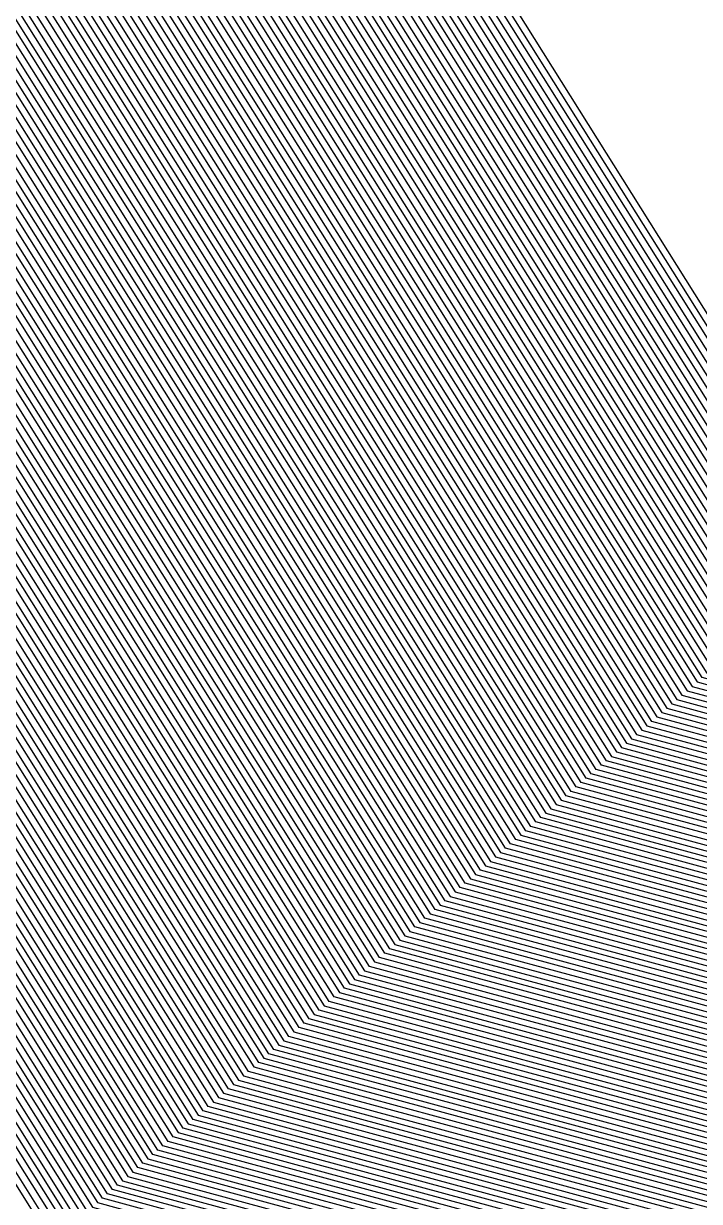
# Model space of a CAD drawing. Extents: x 7084 to 11035, y 13750 to 16729.
# Drawn here: x 7543.4 to 7580.1, y 14266.7 to 14330.6 of the extents above; entities that cross this region are included whole.
import ezdxf

# ---------------------------------------------------------------- set-up
doc = ezdxf.new("R2010")
doc.units = 0
doc.layers.add('Default', color=7, linetype='Continuous')

msp = doc.modelspace()

# ---------------------------------------------------------------- linework, layer by layer
at = {"layer": 'Default'}
for points in [[(7631.675, 14243.243), (7546.906, 14266.21), (7469.165, 14389.989), (7363.204, 14487.155), (7373.805, 14699.348), (7447.978, 14844.214), (7508.051, 14978.603), (7543.371, 15059.869), (7645.849, 15180.111), (7762.461, 15303.891), (7773.062, 15427.67), (7792.488, 15531.902), (7796.02, 15542.502), (7863.161, 15807.743), (7886.119, 15956.143), (7946.163, 15957.909), (8112.248, 16113.517), (8182.888, 16152.384), (8253.563, 16212.505), (8287.117, 16270.805), (8366.587, 16320.271), (8469.016, 16297.305)], [(8460.928, 16289.545), (8364.564, 16311.152), (8289.799, 16264.614), (8258.232, 16209.766), (8185.829, 16148.175), (8119.372, 16111.61), (7949.225, 15952.196), (7892.736, 15950.534), (7871.137, 15810.921), (7802.355, 15539.194), (7799.032, 15529.221), (7780.756, 15431.16), (7769.896, 15304.354), (7650.431, 15177.547), (7545.447, 15054.364), (7512.218, 14977.91), (7450.676, 14840.234), (7380.896, 14703.946), (7370.035, 14486.564), (7469.722, 14395.151), (7549.365, 14268.344), (7629.114, 14246.738), (8009.228, 14529.335)], [(7626.838, 14249.844), (7551.55, 14270.242), (7470.217, 14399.739), (7376.107, 14486.038), (7387.198, 14708.033), (7453.075, 14836.697), (7515.923, 14977.294), (7547.293, 15049.471), (7654.505, 15175.268), (7776.504, 15304.766), (7787.595, 15434.263), (7804.848, 15526.838), (7807.985, 15536.252), (7878.228, 15813.746), (7898.618, 15945.548), (7951.947, 15947.117), (8125.704, 16109.914), (8188.444, 16144.433), (8262.383, 16207.332), (8292.184, 16259.111), (8362.766, 16303.045), (8453.739, 16282.647)], [(8292.482, 16258.424), (8262.902, 16207.028), (8188.77, 16143.966), (8126.495, 16109.702), (7952.287, 15946.483), (7899.353, 15944.925), (7879.114, 15814.1), (7808.689, 15535.885), (7805.576, 15526.54), (7788.45, 15434.651), (7777.33, 15304.817), (7655.014, 15174.984), (7547.524, 15048.859), (7516.386, 14977.217), (7453.375, 14836.255), (7387.986, 14708.544), (7376.866, 14485.972), (7470.279, 14400.313), (7551.823, 14270.479), (7626.553, 14250.232), (8015.742, 14539.576), (8113.825, 14509.984), (8543.786, 14339.346)], [(8894.108, 16236.49), (8387.241, 16218.846), (8346.135, 16228.062), (8314.242, 16208.211), (8300.776, 16184.814), (8212.625, 16109.826), (8184.276, 16094.228), (7977.122, 15900.141), (7953.025, 15899.432), (7943.812, 15839.877), (7860.069, 15509.047), (7858.651, 15504.793), (7850.855, 15462.962), (7837.632, 15308.575), (7692.184, 15154.187), (7564.365, 15004.211), (7550.191, 14971.597), (7475.262, 14803.976), (7445.496, 14745.839), (7432.273, 14481.175), (7474.797, 14442.181), (7571.763, 14287.793), (7605.782, 14278.576), (8068.573, 14622.64)], [(8308.877, 16220.592), (8291.437, 16190.292), (8206.743, 16118.244), (8170.029, 16098.044), (7970.998, 15911.568), (7939.791, 15910.649), (7927.859, 15833.521), (7847.4, 15515.664), (7845.564, 15510.155), (7835.467, 15455.981), (7822.763, 15307.648), (7683.019, 15159.315), (7560.212, 15015.22), (7541.855, 14972.983), (7469.865, 14811.935), (7431.315, 14736.643), (7418.611, 14482.358), (7473.683, 14431.857), (7566.846, 14283.524), (7610.903, 14271.587), (8055.546, 14602.158), (8113.371, 14584.713), (8604.596, 14389.761)], [(8899.661, 16214.249), (8362.978, 16195.567), (8340.066, 16200.704), (8322.29, 16189.639), (8314.785, 16176.598), (8221.448, 16097.199), (8205.647, 16088.505), (7986.307, 15883.001), (7972.877, 15882.606), (7967.741, 15849.411), (7879.072, 15499.12), (7878.282, 15496.749), (7873.936, 15473.434), (7859.936, 15309.965), (7705.931, 15146.495), (7570.594, 14987.697), (7562.694, 14969.519), (7483.358, 14792.038), (7466.767, 14759.634), (7452.766, 14479.401), (7476.468, 14457.666), (7579.138, 14294.197), (7598.099, 14289.06), (8088.114, 14653.363)], [(8902.54, 16202.716), (8350.397, 16183.496), (8336.92, 16186.518), (8326.463, 16180.009), (8322.048, 16172.338), (8226.023, 16090.652), (8216.729, 16085.538), (7991.07, 15874.114), (7983.17, 15873.881), (7980.149, 15854.355), (7888.925, 15493.973), (7888.461, 15492.578), (7885.905, 15478.863), (7871.501, 15310.685), (7713.06, 15142.507), (7573.824, 14979.134), (7569.177, 14968.441), (7487.556, 14785.848), (7477.796, 14766.786), (7463.392, 14478.481), (7477.334, 14465.696), (7582.962, 14297.518), (7594.116, 14294.496), (8098.246, 14669.293)], [(7593.262, 14295.661), (7583.781, 14298.229), (7477.52, 14467.416), (7465.669, 14478.284), (7480.159, 14768.319), (7488.455, 14784.521), (7570.566, 14968.21), (7574.516, 14977.299), (7714.587, 15141.652), (7873.979, 15310.84), (7888.469, 15480.027), (7890.642, 15491.685), (7891.037, 15492.87), (7982.808, 15855.414), (7985.375, 15872.011), (7992.091, 15872.209), (8219.103, 16084.902), (8227.004, 16089.249), (8323.605, 16171.425), (8327.357, 16177.946), (8336.246, 16183.478), (8347.701, 16180.909), (8903.157, 16200.245)], [(8536.046, 14332.929), (8113.883, 14500.473), (8010.676, 14531.61), (7628.545, 14247.514), (7549.911, 14268.819), (7469.846, 14396.298), (7371.553, 14486.432), (7382.471, 14704.968), (7451.276, 14839.35), (7513.145, 14977.756), (7545.909, 15053.141), (7651.45, 15176.978), (7771.548, 15304.457), (7782.466, 15431.936), (7800.486, 15528.625), (7803.762, 15538.458), (7872.91, 15811.628), (7894.207, 15949.288), (7949.906, 15950.926), (8120.955, 16111.186)], [(8541.574, 14337.512), (8113.841, 14507.267), (8014.294, 14537.3), (7627.122, 14249.456), (7551.277, 14270.005), (7470.155, 14399.166), (7375.348, 14486.104), (7386.41, 14707.522), (7452.775, 14837.139), (7515.46, 14977.371), (7547.062, 15050.083), (7653.995, 15175.553), (7775.678, 15304.714), (7786.74, 15433.875), (7804.121, 15527.136), (7807.282, 15536.62), (7877.341, 15813.393), (7897.883, 15946.172), (7951.607, 15947.752), (8124.912, 16110.126)], [(8622.286, 14404.427), (8113.24, 14606.452), (8067.126, 14620.364), (7606.351, 14277.8), (7571.216, 14287.319), (7474.673, 14441.034), (7430.755, 14481.306), (7443.92, 14744.818), (7474.663, 14804.861), (7549.264, 14971.751), (7563.904, 15005.434), (7691.165, 15154.757), (7835.98, 15308.472), (7849.145, 15462.187), (7857.197, 15505.388), (7858.661, 15509.782), (7942.039, 15839.171), (7951.555, 15900.678), (7976.442, 15901.411), (8182.693, 16094.652)], [(8632.237, 14412.676), (8113.165, 14618.68), (8073.639, 14630.605), (7603.79, 14281.294), (7573.675, 14289.453), (7475.23, 14446.196), (7437.586, 14480.715), (7451.011, 14749.416), (7477.361, 14800.881), (7553.432, 14971.058), (7565.98, 14999.929), (7695.748, 15152.193), (7843.415, 15308.935), (7856.839, 15465.677), (7863.741, 15502.707), (7864.995, 15506.473), (7950.016, 15842.349), (7958.172, 15895.07), (7979.503, 15895.697), (8189.817, 16092.744)], [(8647.716, 14425.509), (8113.05, 14637.702), (8083.771, 14646.535), (7599.806, 14286.73), (7577.499, 14292.774), (7476.097, 14454.225), (7448.212, 14479.795), (7462.04, 14756.568), (7481.559, 14794.691), (7559.915, 14969.981), (7569.21, 14991.367), (7702.876, 15148.205), (7854.98, 15309.656), (7868.807, 15471.107), (7873.919, 15498.537), (7874.849, 15501.326), (7962.423, 15847.293), (7968.465, 15886.345), (7984.266, 15886.81), (8200.898, 16089.777)], [(8572.532, 14363.178), (8113.611, 14545.31), (8034.558, 14569.16), (7619.155, 14260.327), (7558.925, 14276.646), (7471.888, 14415.225), (7396.6, 14484.264), (7408.469, 14721.827), (7461.17, 14824.758), (7528.426, 14975.215), (7553.522, 15032.957), (7668.252, 15167.577), (7798.808, 15306.155), (7810.676, 15444.734), (7824.479, 15518.794), (7826.989, 15526.326), (7902.157, 15823.281), (7918.469, 15928.722), (7961.132, 15929.977)], [(8634.448, 14414.51), (8113.149, 14621.398), (8075.087, 14632.881), (7603.221, 14282.071), (7574.221, 14289.928), (7475.354, 14447.343), (7439.104, 14480.584), (7452.586, 14750.438), (7477.961, 14799.997), (7554.358, 14970.904), (7566.441, 14998.706), (7696.766, 15151.623), (7845.067, 15309.038), (7858.549, 15466.453), (7865.195, 15502.111), (7866.403, 15505.738), (7951.788, 15843.055), (7959.642, 15893.823), (7980.184, 15894.428)], [(7966.995, 15887.591), (7960.651, 15846.586), (7873.441, 15502.061), (7872.465, 15499.132), (7867.098, 15470.331), (7853.328, 15309.553), (7701.858, 15148.774), (7568.748, 14992.59), (7558.989, 14970.135), (7480.959, 14795.575), (7460.464, 14755.547), (7446.694, 14479.926), (7475.973, 14453.078), (7576.953, 14292.3), (7600.375, 14285.954), (8082.324, 14644.26), (8113.066, 14634.985), (8645.505, 14423.676)], [(7970.671, 15884.475), (7965.082, 15848.352), (7876.96, 15500.223), (7876.101, 15497.643), (7871.372, 15472.27), (7857.458, 15309.81), (7704.404, 15147.35), (7569.902, 14989.532), (7561.304, 14969.75), (7482.458, 14793.364), (7464.403, 14758.101), (7450.489, 14479.598), (7476.282, 14455.946), (7578.318, 14293.486), (7598.953, 14287.895), (8085.942, 14649.949), (8113.025, 14641.778), (8651.033, 14428.259)], [(7996.102, 15860.711), (7901.594, 15487.355), (7901.548, 15487.216), (7901.292, 15485.844), (7886.37, 15311.612), (7722.225, 15137.379), (7577.977, 14968.125), (7577.512, 14967.055), (7492.953, 14777.889), (7491.977, 14775.982), (7477.054, 14477.298), (7478.449, 14476.019), (7587.878, 14301.787), (7588.994, 14301.485), (8111.273, 14689.774), (8112.737, 14689.333), (8689.73, 14460.341)], [(7994.329, 15860.005), (7900.187, 15488.091), (7900.094, 15487.812), (7899.582, 15485.069), (7884.718, 15311.509), (7721.207, 15137.949), (7577.515, 14969.348), (7576.586, 14967.209), (7492.353, 14778.773), (7490.401, 14774.961), (7475.536, 14477.429), (7478.325, 14474.872), (7587.332, 14301.312), (7589.563, 14300.708), (8109.825, 14687.499), (8112.753, 14686.615), (8687.519, 14458.508)], [(7992.557, 15859.298), (7898.779, 15488.826), (7898.64, 15488.408), (7897.873, 15484.293), (7883.066, 15311.406), (7720.188, 15138.519), (7577.054, 14970.571), (7575.66, 14967.363), (7491.753, 14779.657), (7488.825, 14773.939), (7474.018, 14477.561), (7478.201, 14473.725), (7586.786, 14300.838), (7590.132, 14299.932), (8108.378, 14685.223), (8112.77, 14683.898), (8685.308, 14456.675)], [(8686.413, 14457.591), (8112.761, 14685.257), (8109.102, 14686.361), (7589.847, 14300.32), (7587.059, 14301.075), (7478.263, 14474.299), (7474.777, 14477.495), (7489.613, 14774.45), (7492.053, 14779.215), (7576.123, 14967.286), (7577.285, 14969.96), (7720.698, 15138.234), (7883.892, 15311.457), (7898.728, 15484.681), (7899.367, 15488.11), (7899.483, 15488.458), (7993.443, 15859.652)], [(8684.202, 14455.758), (8112.778, 14682.539), (8107.654, 14684.085), (7590.416, 14299.543), (7586.513, 14300.601), (7478.139, 14473.152), (7473.259, 14477.626), (7488.038, 14773.428), (7491.453, 14780.099), (7575.197, 14967.44), (7576.823, 14971.183), (7719.679, 15138.804), (7882.24, 15311.354), (7897.018, 15483.905), (7897.912, 15488.705), (7898.075, 15489.194), (7991.67, 15858.945)], [(7989.012, 15857.886), (7895.964, 15490.297), (7895.731, 15489.599), (7894.453, 15482.742), (7879.761, 15311.2), (7718.152, 15139.658), (7576.131, 14973.018), (7573.807, 14967.671), (7490.554, 14781.426), (7485.674, 14771.895), (7470.982, 14477.824), (7477.953, 14471.431), (7585.693, 14299.889), (7591.27, 14298.378), (8105.483, 14680.671), (8112.803, 14678.463), (8680.885, 14453.008)], [(7988.125, 15857.533), (7895.26, 15490.664), (7895.004, 15489.897), (7893.598, 15482.354), (7878.935, 15311.149), (7717.643, 15139.943), (7575.9, 14973.629), (7573.344, 14967.748), (7490.254, 14781.868), (7484.886, 14771.384), (7470.223, 14477.889), (7477.891, 14470.858), (7585.42, 14299.652), (7591.555, 14297.99), (8104.759, 14679.534), (8112.811, 14677.104), (8679.78, 14452.092)], [(7987.239, 15857.18), (7894.556, 15491.032), (7894.277, 15490.195), (7892.744, 15481.966), (7878.109, 15311.097), (7717.133, 15140.228), (7575.67, 14974.241), (7572.881, 14967.825), (7489.954, 14782.31), (7484.098, 14770.873), (7469.464, 14477.955), (7477.83, 14470.284), (7585.147, 14299.415), (7591.839, 14297.602), (8104.035, 14678.396), (8112.819, 14675.746), (8678.674, 14451.175)], [(8675.357, 14448.425), (8112.844, 14671.67), (8101.864, 14674.982), (7592.693, 14296.437), (7584.327, 14298.703), (7477.644, 14468.563), (7467.187, 14478.152), (7481.735, 14769.341), (7489.055, 14783.637), (7571.492, 14968.056), (7574.978, 14976.076), (7715.606, 15141.083), (7875.631, 15310.943), (7890.179, 15480.803), (7892.096, 15491.089), (7892.445, 15492.135), (7984.58, 15856.12)], [(7985.467, 15856.474), (7893.148, 15491.767), (7892.823, 15490.791), (7891.034, 15481.19), (7876.457, 15310.994), (7716.115, 15140.798), (7575.208, 14975.464), (7571.955, 14967.979), (7489.355, 14783.195), (7482.523, 14769.852), (7467.946, 14478.086), (7477.706, 14469.137), (7584.601, 14298.941), (7592.408, 14296.825), (8102.588, 14676.12), (8112.836, 14673.028), (8676.463, 14449.342)], [(7981.035, 15854.708), (7889.629, 15493.605), (7889.188, 15492.28), (7886.759, 15479.251), (7872.327, 15310.737), (7713.569, 15142.222), (7574.055, 14978.522), (7569.64, 14968.364), (7487.855, 14785.405), (7478.584, 14767.297), (7464.151, 14478.415), (7477.396, 14466.269), (7583.235, 14297.755), (7593.831, 14294.884), (8098.969, 14670.431), (8112.877, 14666.235), (8670.934, 14444.759)], [(8672.04, 14445.675), (8112.869, 14667.594), (8099.693, 14671.569), (7593.546, 14295.272), (7583.508, 14297.992), (7477.458, 14466.843), (7464.91, 14478.349), (7479.372, 14767.808), (7488.155, 14784.963), (7570.103, 14968.287), (7574.285, 14977.911), (7714.078, 15141.937), (7873.153, 15310.788), (7887.614, 15479.639), (7889.915, 15491.982), (7890.333, 15493.238), (7981.921, 15855.061)], [(7978.376, 15853.649), (7887.518, 15494.708), (7887.007, 15493.174), (7884.195, 15478.088), (7869.849, 15310.582), (7712.042, 15143.077), (7573.363, 14980.357), (7568.25, 14968.595), (7486.956, 14786.732), (7476.22, 14765.764), (7461.874, 14478.612), (7477.211, 14464.549), (7582.415, 14297.043), (7594.685, 14293.719), (8096.798, 14667.017), (8112.901, 14662.159), (8667.617, 14442.009)], [(7979.263, 15854.002), (7888.222, 15494.341), (7887.734, 15492.876), (7885.05, 15478.476), (7870.675, 15310.634), (7712.551, 15142.792), (7573.593, 14979.746), (7568.714, 14968.518), (7487.256, 14786.29), (7477.008, 14766.275), (7462.633, 14478.546), (7477.273, 14465.122), (7582.689, 14297.28), (7594.4, 14294.107), (8097.522, 14668.155), (8112.893, 14663.517), (8668.723, 14442.925)], [(8665.406, 14440.175), (8112.918, 14659.441), (8095.351, 14664.741), (7595.254, 14292.943), (7581.869, 14296.569), (7477.087, 14463.402), (7460.356, 14478.744), (7474.645, 14764.743), (7486.356, 14787.616), (7567.324, 14968.749), (7572.901, 14981.58), (7711.023, 15143.647), (7868.197, 15310.479), (7882.485, 15477.312), (7885.552, 15493.77), (7886.11, 15495.444), (7976.604, 15852.942)], [(7977.49, 15853.296), (7886.814, 15495.076), (7886.279, 15493.472), (7883.34, 15477.7), (7869.023, 15310.531), (7711.532, 15143.362), (7573.132, 14980.969), (7567.787, 14968.672), (7486.656, 14787.174), (7475.433, 14765.254), (7461.115, 14478.678), (7477.149, 14463.975), (7582.142, 14296.806), (7594.969, 14293.331), (8096.075, 14665.879), (8112.91, 14660.8), (8666.512, 14441.092)], [(7974.831, 15852.236), (7884.702, 15496.179), (7884.098, 15494.366), (7880.775, 15476.536), (7866.544, 15310.376), (7710.005, 15144.216), (7572.44, 14982.804), (7566.398, 14968.903), (7485.757, 14788.501), (7473.069, 14763.721), (7458.838, 14478.875), (7476.963, 14462.255), (7581.323, 14296.095), (7595.823, 14292.166), (8093.903, 14662.466), (8112.934, 14656.724), (8663.195, 14438.342)], [(8664.301, 14439.259), (8112.926, 14658.083), (8094.627, 14663.603), (7595.538, 14292.554), (7581.596, 14296.332), (7477.025, 14462.828), (7459.597, 14478.809), (7473.857, 14764.232), (7486.056, 14788.058), (7566.861, 14968.826), (7572.67, 14982.192), (7710.514, 15143.931), (7867.371, 15310.428), (7881.63, 15476.924), (7884.825, 15494.068), (7885.406, 15495.811), (7975.718, 15852.589)], [(7973.945, 15851.883), (7883.999, 15496.547), (7883.371, 15494.664), (7879.921, 15476.149), (7865.718, 15310.325), (7709.496, 15144.501), (7572.209, 14983.415), (7565.935, 14968.98), (7485.457, 14788.943), (7472.281, 14763.21), (7458.079, 14478.941), (7476.901, 14461.681), (7581.05, 14295.857), (7596.107, 14291.778), (8093.18, 14661.328), (8112.943, 14655.365), (8662.089, 14437.425)], [(8659.878, 14435.592), (8112.959, 14652.648), (8091.732, 14659.052), (7596.676, 14291.001), (7580.503, 14295.383), (7476.777, 14460.534), (7456.561, 14479.072), (7470.706, 14762.188), (7484.857, 14789.827), (7565.009, 14969.134), (7571.748, 14984.639), (7708.477, 15145.071), (7864.066, 15310.222), (7878.211, 15475.373), (7881.917, 15495.26), (7882.591, 15497.282), (7972.172, 15851.177)], [(7968.627, 15849.764), (7879.776, 15498.752), (7879.009, 15496.451), (7874.791, 15473.822), (7860.762, 15310.016), (7706.441, 15146.21), (7570.825, 14987.085), (7563.157, 14969.442), (7483.658, 14791.596), (7467.555, 14760.145), (7453.525, 14479.335), (7476.53, 14458.24), (7579.411, 14294.434), (7597.815, 14289.448), (8088.837, 14654.5), (8112.992, 14647.213), (8655.455, 14431.926)], [(7969.514, 15850.117), (7880.479, 15498.385), (7879.736, 15496.153), (7875.646, 15474.209), (7861.588, 15310.068), (7706.95, 15145.926), (7571.056, 14986.473), (7563.62, 14969.365), (7483.958, 14791.154), (7468.342, 14760.655), (7454.284, 14479.269), (7476.592, 14458.813), (7579.684, 14294.671), (7597.53, 14289.836), (8089.561, 14655.638), (8112.984, 14648.572), (8656.561, 14432.842)], [(7966.855, 15849.058), (7878.368, 15499.488), (7877.555, 15497.047), (7873.082, 15473.046), (7859.11, 15309.913), (7705.422, 15146.78), (7570.363, 14988.308), (7562.23, 14969.596), (7483.058, 14792.48), (7465.979, 14759.123), (7452.007, 14479.466), (7476.406, 14457.093), (7578.865, 14293.96), (7598.384, 14288.672), (8087.39, 14652.225), (8113.009, 14644.496), (8653.244, 14430.092)], [(7965.969, 15848.705), (7877.664, 15499.855), (7876.828, 15497.345), (7872.227, 15472.658), (7858.284, 15309.862), (7704.913, 15147.065), (7570.133, 14988.92), (7561.767, 14969.673), (7482.758, 14792.922), (7465.191, 14758.612), (7451.248, 14479.532), (7476.344, 14456.519), (7578.591, 14293.723), (7598.668, 14288.283), (8086.666, 14651.087), (8113.017, 14643.137), (8652.138, 14429.176)], [(7963.31, 15847.646), (7875.553, 15500.958), (7874.646, 15498.239), (7869.662, 15471.495), (7855.806, 15309.707), (7703.386, 15147.92), (7569.441, 14990.755), (7560.378, 14969.904), (7481.859, 14794.249), (7462.828, 14757.079), (7448.971, 14479.729), (7476.159, 14454.799), (7577.772, 14293.011), (7599.522, 14287.118), (8084.495, 14647.673), (8113.042, 14639.061), (8648.822, 14426.426)], [(7964.196, 15847.999), (7876.257, 15500.591), (7875.374, 15497.941), (7870.517, 15471.883), (7856.632, 15309.759), (7703.895, 15147.635), (7569.671, 14990.143), (7560.841, 14969.827), (7482.159, 14793.807), (7463.615, 14757.59), (7449.73, 14479.664), (7476.22, 14455.372), (7578.045, 14293.248), (7599.237, 14287.507), (8085.219, 14648.811), (8113.033, 14640.42), (8649.927, 14427.343)], [(7961.537, 15846.939), (7874.145, 15501.694), (7873.192, 15498.834), (7867.952, 15470.719), (7854.154, 15309.604), (7702.367, 15148.49), (7568.979, 14991.978), (7559.452, 14970.058), (7481.259, 14795.133), (7461.252, 14756.057), (7447.453, 14479.861), (7476.035, 14453.651), (7577.226, 14292.537), (7600.091, 14286.342), (8083.048, 14645.398), (8113.058, 14636.343), (8646.61, 14424.593)], [(7959.765, 15846.233), (7872.737, 15502.429), (7871.738, 15499.43), (7866.243, 15469.943), (7852.501, 15309.501), (7701.349, 15149.059), (7568.518, 14993.201), (7558.526, 14970.212), (7480.659, 14796.017), (7459.676, 14755.036), (7445.935, 14479.992), (7475.911, 14452.504), (7576.679, 14292.062), (7600.66, 14285.565), (8081.6, 14643.122), (8113.075, 14633.626), (8644.399, 14422.759)], [(7957.106, 15845.174), (7870.626, 15503.532), (7869.557, 15500.324), (7863.678, 15468.78), (7850.023, 15309.347), (7699.821, 15149.914), (7567.826, 14995.036), (7557.137, 14970.443), (7479.76, 14797.344), (7457.313, 14753.503), (7443.658, 14480.189), (7475.725, 14450.784), (7575.86, 14291.351), (7601.514, 14284.4), (8079.429, 14639.708), (8113.099, 14629.55), (8641.082, 14420.009)], [(7957.992, 15845.527), (7871.33, 15503.164), (7870.284, 15500.026), (7864.533, 15469.168), (7850.849, 15309.398), (7700.331, 15149.629), (7568.056, 14994.425), (7557.6, 14970.366), (7480.06, 14796.902), (7458.101, 14754.014), (7444.417, 14480.124), (7475.787, 14451.357), (7576.133, 14291.588), (7601.229, 14284.789), (8080.153, 14640.846), (8113.091, 14630.909), (8642.188, 14420.926)], [(7956.22, 15844.821), (7869.922, 15503.899), (7868.83, 15500.622), (7862.823, 15468.392), (7849.197, 15309.295), (7699.312, 15150.199), (7567.595, 14995.648), (7556.674, 14970.52), (7479.46, 14797.786), (7456.525, 14752.992), (7442.899, 14480.255), (7475.663, 14450.21), (7575.587, 14291.114), (7601.798, 14284.012), (8078.705, 14638.57), (8113.108, 14628.191), (8639.976, 14419.093)], [(8637.765, 14417.26), (8113.124, 14625.474), (8077.258, 14636.295), (7602.367, 14283.236), (7575.041, 14290.639), (7475.54, 14449.063), (7441.381, 14480.386), (7454.95, 14751.97), (7478.86, 14798.67), (7555.747, 14970.673), (7567.134, 14996.871), (7698.294, 15150.769), (7847.545, 15309.193), (7861.113, 15467.616), (7867.376, 15501.218), (7868.514, 15504.635), (7954.447, 15844.114)], [(8635.554, 14415.426), (8113.141, 14622.756), (8075.81, 14634.019), (7602.936, 14282.459), (7574.494, 14290.165), (7475.416, 14447.916), (7439.863, 14480.518), (7453.374, 14750.948), (7478.261, 14799.555), (7554.821, 14970.827), (7566.672, 14998.094), (7697.275, 15151.338), (7845.893, 15309.09), (7859.404, 15466.841), (7865.922, 15501.814), (7867.107, 15505.37), (7952.674, 15843.408)], [(8636.659, 14416.343), (8113.132, 14624.115), (8076.534, 14635.157), (7602.652, 14282.847), (7574.767, 14290.402), (7475.478, 14448.49), (7440.622, 14480.452), (7454.162, 14751.459), (7478.561, 14799.113), (7555.284, 14970.75), (7566.903, 14997.483), (7697.785, 15151.053), (7846.719, 15309.141), (7860.259, 15467.229), (7866.649, 15501.516), (7867.811, 15505.002), (7953.561, 15843.761)], [(8633.343, 14413.593), (8113.157, 14620.039), (8074.363, 14631.743), (7603.505, 14281.683), (7573.948, 14289.691), (7475.292, 14446.769), (7438.345, 14480.649), (7451.798, 14749.927), (7477.661, 14800.439), (7553.895, 14970.981), (7566.211, 14999.318), (7696.257, 15151.908), (7844.241, 15308.987), (7857.694, 15466.065), (7864.468, 15502.409), (7865.699, 15506.105), (7950.902, 15842.702)], [(8631.131, 14411.76), (8113.174, 14617.322), (8072.916, 14629.467), (7604.074, 14280.906), (7573.402, 14289.216), (7475.168, 14445.622), (7436.827, 14480.781), (7450.223, 14748.905), (7477.061, 14801.323), (7552.969, 14971.135), (7565.749, 15000.541), (7695.239, 15152.478), (7842.589, 15308.884), (7855.984, 15465.289), (7863.013, 15503.005), (7864.291, 15506.841), (7949.129, 15841.996)], [(7946.471, 15840.936), (7862.18, 15507.944), (7860.832, 15503.899), (7853.42, 15464.126), (7840.111, 15308.729), (7693.711, 15153.333), (7565.057, 15002.376), (7551.58, 14971.366), (7476.162, 14802.65), (7447.859, 14747.372), (7434.55, 14480.978), (7474.983, 14443.901), (7572.582, 14288.505), (7604.928, 14279.741), (8070.744, 14626.054), (8113.198, 14613.245), (8627.814, 14409.01)], [(7944.698, 15840.23), (7860.772, 15508.679), (7859.378, 15504.495), (7851.71, 15463.35), (7838.458, 15308.626), (7692.693, 15153.902), (7564.596, 15003.599), (7550.654, 14971.52), (7475.562, 14803.534), (7446.284, 14746.35), (7433.032, 14481.109), (7474.859, 14442.754), (7572.036, 14288.03), (7605.497, 14278.965), (8069.297, 14623.778), (8113.215, 14610.528), (8625.603, 14407.177)], [(8623.392, 14405.343), (8113.231, 14607.811), (8067.849, 14621.502), (7606.066, 14278.188), (7571.49, 14287.556), (7474.735, 14441.607), (7431.514, 14481.241), (7444.708, 14745.329), (7474.963, 14804.419), (7549.727, 14971.674), (7564.134, 15004.822), (7691.675, 15154.472), (7836.806, 15308.523), (7850, 15462.575), (7857.924, 15505.091), (7859.365, 15509.414), (7942.925, 15839.524)], [(8621.18, 14403.51), (8113.248, 14605.093), (8066.402, 14619.226), (7606.635, 14277.412), (7570.943, 14287.082), (7474.611, 14440.46), (7429.996, 14481.372), (7443.132, 14744.307), (7474.363, 14805.303), (7548.801, 14971.828), (7563.673, 15006.046), (7690.656, 15155.042), (7835.154, 15308.42), (7848.29, 15461.799), (7856.47, 15505.686), (7857.957, 15510.149), (7941.153, 15838.818)], [(8615.652, 14398.927), (8113.289, 14598.3), (8062.783, 14613.537), (7608.058, 14275.47), (7569.578, 14285.896), (7474.302, 14437.592), (7426.201, 14481.701), (7439.193, 14741.752), (7472.864, 14807.514), (7546.486, 14972.213), (7562.519, 15009.104), (7688.11, 15156.466), (7831.024, 15308.163), (7844.016, 15459.86), (7852.835, 15507.176), (7854.438, 15511.988), (7936.722, 15837.052)], [(8616.758, 14399.843), (8113.281, 14599.658), (8063.507, 14614.675), (7607.773, 14275.858), (7569.851, 14286.133), (7474.364, 14438.166), (7426.96, 14481.635), (7439.981, 14742.263), (7473.164, 14807.072), (7546.949, 14972.136), (7562.75, 15008.492), (7688.619, 15156.181), (7831.85, 15308.214), (7844.871, 15460.248), (7853.562, 15506.878), (7855.142, 15511.62), (7937.608, 15837.405)], [(7934.949, 15836.346), (7853.03, 15512.723), (7851.38, 15507.772), (7842.306, 15459.084), (7829.372, 15308.06), (7687.092, 15157.036), (7562.058, 15010.327), (7545.56, 14972.367), (7472.264, 14808.398), (7437.618, 14740.731), (7424.683, 14481.832), (7474.178, 14436.445), (7569.031, 14285.421), (7608.627, 14274.694), (8061.336, 14611.261), (8113.306, 14595.582), (8613.441, 14397.094)], [(7935.835, 15836.699), (7853.734, 15512.355), (7852.108, 15507.474), (7843.161, 15459.472), (7830.198, 15308.112), (7687.601, 15156.751), (7562.289, 15009.715), (7546.023, 14972.29), (7472.564, 14807.956), (7438.406, 14741.241), (7425.442, 14481.766), (7474.24, 14437.019), (7569.304, 14285.659), (7608.343, 14275.082), (8062.06, 14612.399), (8113.297, 14596.941), (8614.547, 14398.01)], [(7933.176, 15835.64), (7851.623, 15513.458), (7849.926, 15508.368), (7840.597, 15458.308), (7827.72, 15307.957), (7686.074, 15157.606), (7561.597, 15011.55), (7544.634, 14972.521), (7471.664, 14809.282), (7436.042, 14739.709), (7423.165, 14481.964), (7474.054, 14435.298), (7568.485, 14284.947), (7609.196, 14273.917), (8059.889, 14608.986), (8113.322, 14592.865), (8611.23, 14395.26)], [(7934.063, 15835.993), (7852.326, 15513.091), (7850.653, 15508.07), (7841.452, 15458.696), (7828.546, 15308.009), (7686.583, 15157.321), (7561.827, 15010.939), (7545.097, 14972.444), (7471.964, 14808.84), (7436.83, 14740.22), (7423.924, 14481.898), (7474.116, 14435.872), (7568.758, 14285.184), (7608.912, 14274.305), (8060.612, 14610.124), (8113.314, 14594.224), (8612.335, 14396.177)], [(7931.404, 15834.933), (7850.215, 15514.194), (7848.472, 15508.963), (7838.887, 15457.533), (7826.068, 15307.854), (7685.055, 15158.176), (7561.135, 15012.773), (7543.708, 14972.675), (7471.065, 14810.167), (7434.467, 14738.687), (7421.647, 14482.095), (7473.93, 14434.151), (7567.939, 14284.473), (7609.765, 14273.14), (8058.441, 14606.71), (8113.338, 14590.148), (8609.018, 14393.427)], [(8610.124, 14394.344), (8113.33, 14591.506), (8059.165, 14607.848), (7609.481, 14273.529), (7568.212, 14284.71), (7473.992, 14434.725), (7422.406, 14482.029), (7435.254, 14739.198), (7471.365, 14809.725), (7544.171, 14972.598), (7561.366, 15012.162), (7685.564, 15157.891), (7826.894, 15307.906), (7839.742, 15457.921), (7849.199, 15508.665), (7850.919, 15513.826), (7932.29, 15835.287)], [(7930.518, 15834.58), (7849.511, 15514.561), (7847.745, 15509.261), (7838.032, 15457.145), (7825.242, 15307.803), (7684.546, 15158.46), (7560.905, 15013.385), (7543.244, 14972.752), (7470.765, 14810.609), (7433.679, 14738.176), (7420.888, 14482.161), (7473.868, 14433.578), (7567.666, 14284.235), (7610.05, 14272.752), (8057.717, 14605.572), (8113.347, 14588.789), (8607.913, 14392.51)], [(8605.701, 14390.677), (8113.363, 14586.071), (8056.27, 14603.296), (7610.619, 14271.976), (7567.119, 14283.761), (7473.745, 14432.431), (7419.37, 14482.292), (7432.103, 14737.154), (7470.165, 14811.493), (7542.318, 14972.906), (7560.443, 15014.608), (7683.528, 15159.03), (7823.589, 15307.7), (7836.322, 15456.369), (7846.291, 15509.857), (7848.104, 15515.297), (7928.745, 15833.874)], [(7926.973, 15833.168), (7846.696, 15516.032), (7844.837, 15510.453), (7834.613, 15455.594), (7821.937, 15307.597), (7682.509, 15159.6), (7559.982, 15015.832), (7541.392, 14973.06), (7469.566, 14812.378), (7430.527, 14736.132), (7417.852, 14482.424), (7473.621, 14431.284), (7566.573, 14283.287), (7611.188, 14271.199), (8054.823, 14601.021), (8113.38, 14583.354), (8603.49, 14388.844)], [(7925.2, 15832.462), (7845.288, 15516.767), (7843.383, 15511.049), (7832.903, 15454.818), (7820.285, 15307.494), (7681.491, 15160.17), (7559.52, 15017.055), (7540.466, 14973.214), (7468.966, 14813.262), (7428.952, 14735.111), (7416.334, 14482.555), (7473.497, 14430.136), (7566.027, 14282.812), (7611.757, 14270.423), (8053.375, 14598.745), (8113.396, 14580.637), (8601.279, 14387.011)], [(7923.427, 15831.755), (7843.881, 15517.502), (7841.929, 15511.645), (7831.193, 15454.042), (7818.633, 15307.391), (7680.473, 15160.739), (7559.059, 15018.278), (7539.54, 14973.368), (7468.366, 14814.146), (7427.376, 14734.089), (7414.816, 14482.686), (7473.373, 14428.989), (7565.48, 14282.338), (7612.326, 14269.646), (8051.928, 14596.469), (8113.413, 14577.919), (8599.068, 14385.177)], [(8600.173, 14386.094), (8113.404, 14579.278), (8052.651, 14597.607), (7612.042, 14270.034), (7565.754, 14282.575), (7473.435, 14429.563), (7415.575, 14482.621), (7428.164, 14734.6), (7468.666, 14813.704), (7540.003, 14973.291), (7559.29, 15017.666), (7680.982, 15160.455), (7819.459, 15307.442), (7832.048, 15454.43), (7842.656, 15511.347), (7844.584, 15517.135), (7924.314, 15832.108)], [(7921.655, 15831.049), (7842.473, 15518.238), (7840.475, 15512.24), (7829.483, 15453.267), (7816.981, 15307.288), (7679.454, 15161.309), (7558.597, 15019.501), (7538.614, 14973.522), (7467.767, 14815.031), (7425.801, 14733.067), (7413.298, 14482.818), (7473.25, 14427.842), (7564.934, 14281.864), (7612.895, 14268.869), (8050.48, 14594.193), (8113.429, 14575.202), (8596.856, 14383.344)], [(8597.962, 14384.261), (8113.421, 14576.56), (8051.204, 14595.331), (7612.611, 14269.258), (7565.207, 14282.101), (7473.311, 14428.416), (7414.057, 14482.752), (7426.588, 14733.578), (7468.066, 14814.588), (7539.077, 14973.445), (7558.828, 15018.89), (7679.963, 15161.024), (7817.807, 15307.339), (7830.338, 15453.654), (7841.202, 15511.942), (7843.177, 15517.87), (7922.541, 15831.402)], [(8595.751, 14382.427), (8113.437, 14573.843), (8049.756, 14593.055), (7613.18, 14268.481), (7564.661, 14281.627), (7473.188, 14427.269), (7412.539, 14482.884), (7425.013, 14732.556), (7467.467, 14815.473), (7538.151, 14973.599), (7558.367, 15020.113), (7678.945, 15161.594), (7816.155, 15307.236), (7828.629, 15452.879), (7839.747, 15512.538), (7841.769, 15518.605), (7920.769, 15830.696)], [(7918.996, 15829.99), (7840.361, 15519.341), (7838.293, 15513.134), (7826.919, 15452.103), (7814.503, 15307.134), (7677.927, 15162.164), (7557.905, 15021.336), (7537.224, 14973.753), (7466.867, 14816.357), (7423.437, 14731.534), (7411.021, 14483.015), (7473.064, 14426.122), (7564.115, 14281.152), (7613.749, 14267.705), (8048.309, 14590.78), (8113.454, 14571.126), (8593.539, 14380.594)], [(7919.882, 15830.343), (7841.065, 15518.973), (7839.02, 15512.836), (7827.774, 15452.491), (7815.329, 15307.185), (7678.436, 15161.879), (7558.136, 15020.725), (7537.688, 14973.676), (7467.167, 14815.915), (7424.225, 14732.045), (7411.78, 14482.949), (7473.126, 14426.695), (7564.388, 14281.389), (7613.464, 14268.093), (8049.033, 14591.918), (8113.446, 14572.484), (8594.645, 14381.511)], [(7918.11, 15829.637), (7839.658, 15519.708), (7837.566, 15513.432), (7826.064, 15451.715), (7813.677, 15307.082), (7677.418, 15162.449), (7557.675, 15021.948), (7536.761, 14973.83), (7466.567, 14816.799), (7422.649, 14731.023), (7410.262, 14483.081), (7473.002, 14425.548), (7563.841, 14280.915), (7614.033, 14267.316), (8047.585, 14589.642), (8113.462, 14569.767), (8592.434, 14379.678)], [(8589.117, 14376.928), (8113.487, 14565.691), (8045.414, 14586.228), (7614.887, 14266.152), (7563.022, 14280.203), (7472.816, 14423.828), (7407.985, 14483.278), (7420.286, 14729.491), (7465.668, 14818.126), (7535.372, 14974.061), (7556.983, 15023.783), (7675.89, 15163.303), (7811.199, 15306.928), (7823.499, 15450.552), (7835.385, 15514.326), (7837.546, 15520.811), (7915.451, 15828.577)], [(8590.223, 14377.844), (8113.479, 14567.05), (8046.138, 14587.366), (7614.602, 14266.54), (7563.295, 14280.441), (7472.878, 14424.401), (7408.744, 14483.212), (7421.074, 14730.002), (7465.968, 14817.684), (7535.835, 14973.984), (7557.213, 15023.171), (7676.399, 15163.018), (7812.025, 15306.979), (7824.354, 15450.94), (7836.112, 15514.028), (7838.25, 15520.444), (7916.337, 15828.93)], [(7913.678, 15827.871), (7836.138, 15521.547), (7833.931, 15514.922), (7821.79, 15449.776), (7809.546, 15306.825), (7674.872, 15163.873), (7556.521, 15025.006), (7534.446, 14974.215), (7465.068, 14819.01), (7418.71, 14728.469), (7406.467, 14483.409), (7472.693, 14422.681), (7562.476, 14279.729), (7615.456, 14265.375), (8043.967, 14583.953), (8113.503, 14562.973), (8586.906, 14375.094)], [(8585.8, 14374.178), (8113.512, 14561.615), (8043.243, 14582.815), (7615.741, 14264.987), (7562.203, 14279.492), (7472.631, 14422.107), (7405.708, 14483.475), (7417.923, 14727.958), (7464.768, 14819.452), (7533.983, 14974.292), (7556.29, 15025.618), (7674.363, 15164.158), (7808.72, 15306.773), (7820.935, 15449.388), (7833.204, 15515.219), (7835.435, 15521.914), (7912.792, 15827.518)], [(8583.589, 14372.344), (8113.528, 14558.897), (8041.796, 14580.539), (7616.31, 14264.21), (7561.656, 14279.018), (7472.507, 14420.96), (7404.19, 14483.606), (7416.347, 14726.936), (7464.169, 14820.337), (7533.057, 14974.446), (7555.829, 15026.841), (7673.344, 15164.728), (7807.068, 15306.67), (7819.225, 15448.613), (7831.75, 15515.815), (7834.027, 15522.649), (7911.02, 15826.812)], [(7911.906, 15827.165), (7834.731, 15522.282), (7832.477, 15515.517), (7820.08, 15449), (7807.894, 15306.722), (7673.853, 15164.443), (7556.06, 15026.229), (7533.52, 14974.369), (7464.468, 14819.895), (7417.135, 14727.447), (7404.949, 14483.541), (7472.569, 14421.533), (7561.929, 14279.255), (7616.025, 14264.598), (8042.519, 14581.677), (8113.52, 14560.256), (8584.694, 14373.261)], [(7909.247, 15826.106), (7832.619, 15523.385), (7830.296, 15516.411), (7817.515, 15447.837), (7805.416, 15306.567), (7672.326, 15165.298), (7555.368, 15028.064), (7532.131, 14974.6), (7463.569, 14821.221), (7414.771, 14725.915), (7402.672, 14483.738), (7472.383, 14419.813), (7561.11, 14278.543), (7616.879, 14263.434), (8040.348, 14578.263), (8113.545, 14556.18), (8581.377, 14370.511)], [(7910.133, 15826.459), (7833.323, 15523.017), (7831.023, 15516.113), (7818.37, 15448.225), (7806.242, 15306.619), (7672.835, 15165.013), (7555.598, 15027.453), (7532.594, 14974.523), (7463.869, 14820.779), (7415.559, 14726.425), (7403.431, 14483.672), (7472.445, 14420.386), (7561.383, 14278.78), (7616.594, 14263.822), (8041.072, 14579.401), (8113.536, 14557.539), (8582.483, 14371.428)], [(7907.475, 15825.399), (7831.212, 15524.12), (7828.842, 15517.007), (7815.806, 15447.061), (7803.764, 15306.464), (7671.307, 15165.867), (7554.906, 15029.287), (7531.204, 14974.753), (7462.969, 14822.105), (7413.196, 14724.893), (7401.154, 14483.869), (7472.259, 14418.666), (7560.564, 14278.069), (7617.448, 14262.657), (8038.901, 14575.987), (8113.561, 14553.463), (8579.166, 14368.678)], [(8580.272, 14369.595), (8113.553, 14554.821), (8039.624, 14577.125), (7617.163, 14263.045), (7560.837, 14278.306), (7472.321, 14419.239), (7401.913, 14483.804), (7413.983, 14725.404), (7463.269, 14821.663), (7531.668, 14974.676), (7555.137, 15028.676), (7671.817, 15165.582), (7804.59, 15306.516), (7816.66, 15447.449), (7829.569, 15516.709), (7831.916, 15523.752), (7908.361, 15825.752)], [(8576.955, 14366.845), (8113.578, 14550.745), (8037.453, 14573.712), (7618.017, 14261.88), (7560.017, 14277.594), (7472.136, 14417.519), (7399.636, 14484.001), (7411.62, 14723.871), (7462.37, 14822.99), (7530.278, 14974.907), (7554.445, 15030.511), (7670.289, 15166.437), (7802.112, 15306.361), (7814.096, 15446.286), (7827.387, 15517.603), (7829.804, 15524.855), (7905.702, 15824.693)], [(8578.06, 14367.761), (8113.569, 14552.104), (8038.177, 14574.85), (7617.732, 14262.269), (7560.291, 14277.832), (7472.197, 14418.092), (7400.395, 14483.935), (7412.408, 14724.382), (7462.669, 14822.548), (7530.741, 14974.83), (7554.676, 15029.899), (7670.798, 15166.152), (7802.938, 15306.413), (7814.951, 15446.673), (7828.114, 15517.305), (7830.508, 15524.488), (7906.588, 15825.046)], [(7904.816, 15824.34), (7829.1, 15525.223), (7826.66, 15517.901), (7813.241, 15445.898), (7801.286, 15306.31), (7669.78, 15166.722), (7554.214, 15031.122), (7529.815, 14974.984), (7462.07, 14823.432), (7410.832, 14723.36), (7398.877, 14484.066), (7472.074, 14416.945), (7559.744, 14277.357), (7618.301, 14261.492), (8036.73, 14572.574), (8113.586, 14549.386), (8575.849, 14365.928)], [(7903.043, 15823.634), (7827.693, 15525.958), (7825.206, 15518.497), (7811.531, 15445.122), (7799.634, 15306.207), (7668.762, 15167.292), (7553.753, 15032.346), (7528.889, 14975.138), (7461.47, 14824.316), (7409.257, 14722.338), (7397.359, 14484.198), (7471.95, 14415.798), (7559.198, 14276.883), (7618.871, 14260.716), (8035.282, 14570.298), (8113.602, 14546.669), (8573.638, 14364.095)], [(7899.498, 15822.221), (7824.877, 15527.429), (7822.298, 15519.688), (7808.112, 15443.571), (7796.33, 15306.001), (7666.725, 15168.431), (7552.83, 15034.792), (7527.037, 14975.446), (7460.271, 14826.085), (7406.105, 14720.295), (7394.323, 14484.461), (7471.702, 14413.504), (7558.105, 14275.934), (7620.009, 14259.163), (8032.387, 14565.747), (8113.635, 14541.234), (8569.215, 14360.428)], [(8570.321, 14361.345), (8113.627, 14542.593), (8033.111, 14566.884), (7619.724, 14259.551), (7558.379, 14276.171), (7471.764, 14414.077), (7395.082, 14484.395), (7406.893, 14720.806), (7460.571, 14825.643), (7527.5, 14975.369), (7553.061, 15034.18), (7667.234, 15168.146), (7797.156, 15306.053), (7808.967, 15443.959), (7823.025, 15519.39), (7825.581, 15527.061), (7900.384, 15822.574)], [(8568.11, 14359.512), (8113.644, 14539.876), (8031.664, 14564.609), (7620.293, 14258.774), (7557.832, 14275.697), (7471.64, 14412.93), (7393.564, 14484.526), (7405.318, 14719.784), (7459.971, 14826.527), (7526.574, 14975.523), (7552.599, 15035.404), (7666.216, 15168.716), (7795.503, 15305.95), (7807.257, 15443.183), (7821.571, 15519.986), (7824.173, 15527.797), (7898.612, 15821.868)], [(8563.687, 14355.845), (8113.677, 14534.441), (8028.769, 14560.057), (7621.431, 14257.221), (7556.74, 14274.748), (7471.393, 14410.636), (7390.528, 14484.789), (7402.166, 14717.74), (7458.772, 14828.296), (7524.721, 14975.831), (7551.676, 15037.85), (7664.179, 15169.856), (7792.199, 15305.744), (7803.837, 15441.632), (7818.663, 15521.178), (7821.358, 15529.267), (7895.067, 15820.456)], [(7894.18, 15820.103), (7820.654, 15529.635), (7817.936, 15521.476), (7802.983, 15441.244), (7791.373, 15305.692), (7663.67, 15170.141), (7551.446, 15038.462), (7524.258, 14975.908), (7458.472, 14828.738), (7401.379, 14717.229), (7389.769, 14484.855), (7471.331, 14410.063), (7556.467, 14274.511), (7621.716, 14256.833), (8028.045, 14558.919), (8113.685, 14533.082), (8562.581, 14354.928)], [(8559.265, 14352.179), (8113.71, 14529.006), (8025.874, 14555.506), (7622.57, 14255.668), (7555.647, 14273.8), (7471.145, 14408.342), (7387.492, 14485.052), (7399.015, 14715.697), (7457.572, 14830.064), (7522.869, 14976.139), (7550.754, 15040.297), (7662.142, 15170.995), (7788.895, 15305.538), (7800.418, 15440.08), (7815.754, 15522.369), (7818.543, 15530.738), (7891.522, 15819.043)], [(7892.408, 15819.396), (7819.247, 15530.37), (7816.481, 15522.071), (7801.273, 15440.468), (7789.721, 15305.589), (7662.651, 15170.71), (7550.984, 15039.685), (7523.332, 14976.062), (7457.872, 14829.622), (7399.803, 14716.207), (7388.251, 14484.986), (7471.207, 14408.916), (7555.92, 14274.037), (7622.285, 14256.056), (8026.597, 14556.644), (8113.701, 14530.365), (8560.37, 14353.095)], [(7889.749, 15818.337), (7817.135, 15531.473), (7814.3, 15522.965), (7798.708, 15439.305), (7787.243, 15305.435), (7661.124, 15171.565), (7550.292, 15041.52), (7521.943, 14976.293), (7456.973, 14830.949), (7397.439, 14714.675), (7385.974, 14485.184), (7471.021, 14407.195), (7555.101, 14273.325), (7623.139, 14254.892), (8024.426, 14553.23), (8113.726, 14526.288), (8557.053, 14350.345)], [(7890.635, 15818.69), (7817.839, 15531.105), (7815.027, 15522.667), (7799.563, 15439.692), (7788.069, 15305.486), (7661.633, 15171.28), (7550.523, 15040.908), (7522.406, 14976.216), (7457.272, 14830.507), (7398.227, 14715.186), (7386.733, 14485.118), (7471.083, 14407.769), (7555.374, 14273.562), (7622.854, 14255.28), (8025.15, 14554.368), (8113.718, 14527.647), (8558.159, 14351.262)], [(7888.863, 15817.984), (7816.431, 15531.841), (7813.573, 15523.263), (7797.853, 15438.917), (7786.417, 15305.383), (7660.615, 15171.85), (7550.061, 15042.132), (7521.48, 14976.37), (7456.673, 14831.391), (7396.652, 14714.164), (7385.215, 14485.249), (7470.96, 14406.621), (7554.828, 14273.088), (7623.423, 14254.503), (8023.703, 14552.092), (8113.734, 14524.93), (8555.948, 14349.429)], [(7887.09, 15817.278), (7815.024, 15532.576), (7812.119, 15523.859), (7796.144, 15438.141), (7784.765, 15305.28), (7659.596, 15172.42), (7549.6, 15043.355), (7520.554, 14976.524), (7456.073, 14832.275), (7395.076, 14713.142), (7383.697, 14485.381), (7470.836, 14405.474), (7554.281, 14272.614), (7623.992, 14253.727), (8022.255, 14549.816), (8113.751, 14522.212), (8553.736, 14347.595)], [(7885.318, 15816.571), (7813.616, 15533.311), (7810.665, 15524.455), (7794.434, 15437.365), (7783.113, 15305.177), (7658.578, 15172.989), (7549.139, 15044.578), (7519.628, 14976.678), (7455.473, 14833.16), (7393.5, 14712.12), (7382.179, 14485.512), (7470.712, 14404.327), (7553.735, 14272.139), (7624.561, 14252.95), (8020.808, 14547.541), (8113.767, 14519.495), (8551.525, 14345.762)], [(7886.204, 15816.924), (7814.32, 15532.944), (7811.392, 15524.157), (7795.289, 15437.753), (7783.939, 15305.229), (7659.087, 15172.704), (7549.369, 15043.966), (7520.091, 14976.601), (7455.773, 14832.717), (7394.288, 14712.631), (7382.938, 14485.446), (7470.774, 14404.901), (7554.008, 14272.376), (7624.277, 14253.338), (8021.531, 14548.679), (8113.759, 14520.854), (8552.631, 14346.679)], [(8549.314, 14343.929), (8113.784, 14516.778), (8019.36, 14545.265), (7625.13, 14252.174), (7553.189, 14271.665), (7470.588, 14403.18), (7380.661, 14485.644), (7391.925, 14711.098), (7454.874, 14834.044), (7518.701, 14976.832), (7548.677, 15045.801), (7657.56, 15173.559), (7781.46, 15305.075), (7792.724, 15436.59), (7809.211, 15525.051), (7812.208, 15534.047), (7883.545, 15815.865)], [(7882.659, 15815.512), (7811.505, 15534.414), (7808.484, 15525.348), (7791.869, 15436.202), (7780.634, 15305.023), (7657.051, 15173.844), (7548.446, 15046.413), (7518.238, 14976.909), (7454.574, 14834.486), (7391.137, 14710.588), (7379.902, 14485.709), (7470.526, 14402.607), (7552.916, 14271.428), (7625.415, 14251.785), (8018.637, 14544.127), (8113.792, 14515.419), (8548.208, 14343.012)], [(7880.886, 15814.806), (7810.097, 15535.149), (7807.03, 15525.944), (7790.16, 15435.426), (7778.982, 15304.92), (7656.032, 15174.414), (7547.985, 15047.636), (7517.312, 14977.063), (7453.974, 14835.37), (7389.561, 14709.566), (7378.384, 14485.841), (7470.403, 14401.46), (7552.369, 14270.953), (7625.984, 14251.009), (8017.189, 14541.851), (8113.808, 14512.701), (8545.997, 14341.179)], [(8540.469, 14336.596), (8113.85, 14505.908), (8013.571, 14536.162), (7627.407, 14249.067), (7551.004, 14269.767), (7470.093, 14398.592), (7374.589, 14486.169), (7385.622, 14707.011), (7452.475, 14837.581), (7514.997, 14977.448), (7546.832, 15050.694), (7653.486, 15175.838), (7774.852, 15304.663), (7785.885, 15433.487), (7803.394, 15527.434), (7806.578, 15536.988), (7876.455, 15813.04)], [(8538.257, 14334.762), (8113.866, 14503.191), (8012.123, 14533.886), (7627.976, 14248.291), (7550.457, 14269.293), (7469.969, 14397.445), (7373.071, 14486.301), (7384.047, 14705.99), (7451.875, 14838.466), (7514.071, 14977.602), (7546.37, 15051.918), (7652.468, 15176.408), (7773.2, 15304.56), (7784.176, 15432.712), (7801.94, 15528.03), (7805.17, 15537.723), (7874.682, 15812.334)], [(8534.94, 14332.013), (8113.891, 14499.114), (8009.952, 14530.473), (7628.829, 14247.126), (7549.638, 14268.582), (7469.784, 14395.724), (7370.794, 14486.498), (7381.683, 14704.457), (7450.976, 14839.792), (7512.682, 14977.833), (7545.678, 15053.753), (7650.94, 15177.263), (7770.722, 15304.405), (7781.611, 15431.548), (7799.759, 15528.923), (7803.059, 15538.826), (7872.024, 15811.275)], [(7869.365, 15810.215), (7800.947, 15539.929), (7797.578, 15529.817), (7779.046, 15430.385), (7768.244, 15304.251), (7649.413, 15178.117), (7544.986, 15055.587), (7511.292, 14978.064), (7450.076, 14841.119), (7379.32, 14702.924), (7368.517, 14486.695), (7469.598, 14394.004), (7548.818, 14267.87), (7629.683, 14245.961), (8007.781, 14527.059), (8113.916, 14495.038), (8531.623, 14329.263)], [(7870.251, 15810.568), (7801.651, 15539.561), (7798.305, 15529.519), (7779.901, 15430.772), (7769.07, 15304.302), (7649.922, 15177.832), (7545.217, 15054.976), (7511.755, 14977.987), (7450.376, 14840.676), (7380.108, 14703.435), (7369.276, 14486.629), (7469.66, 14394.577), (7549.092, 14268.107), (7629.399, 14246.349), (8008.504, 14528.197), (8113.907, 14496.397), (8532.729, 14330.179)], [(8529.412, 14327.429), (8113.932, 14492.321), (8006.333, 14524.783), (7630.252, 14245.185), (7548.272, 14267.396), (7469.474, 14392.857), (7366.999, 14486.826), (7377.744, 14701.902), (7449.477, 14842.003), (7510.366, 14978.218), (7544.524, 15056.811), (7648.395, 15178.687), (7766.591, 15304.148), (7777.337, 15429.609), (7796.124, 15530.413), (7799.54, 15540.664), (7867.592, 15809.509)], [(8530.518, 14328.346), (8113.924, 14493.68), (8007.057, 14525.921), (7629.968, 14245.573), (7548.545, 14267.633), (7469.536, 14393.43), (7367.758, 14486.761), (7378.532, 14702.413), (7449.777, 14841.561), (7510.829, 14978.141), (7544.755, 15056.199), (7648.904, 15178.402), (7767.417, 15304.199), (7778.191, 15429.997), (7796.851, 15530.115), (7800.243, 15540.297), (7868.479, 15809.862)], [(8527.201, 14325.596), (8113.949, 14489.604), (8004.886, 14522.508), (7630.821, 14244.408), (7547.726, 14266.921), (7469.35, 14391.71), (7365.481, 14486.958), (7376.169, 14700.881), (7448.877, 14842.887), (7509.44, 14978.372), (7544.063, 15058.034), (7647.376, 15179.257), (7764.939, 15304.045), (7775.627, 15428.833), (7794.67, 15531.009), (7798.132, 15541.399), (7865.82, 15808.803)], [(7864.047, 15808.097), (7796.724, 15542.135), (7793.215, 15531.605), (7773.917, 15428.058), (7763.287, 15303.942), (7646.358, 15179.826), (7543.602, 15059.257), (7508.514, 14978.526), (7448.277, 14843.772), (7374.593, 14699.859), (7363.963, 14487.089), (7469.227, 14390.562), (7547.18, 14266.447), (7631.39, 14243.632), (8003.438, 14520.232), (8113.965, 14486.886), (8524.99, 14323.763)], [(7859.616, 15806.331), (7793.205, 15543.973), (7789.58, 15533.094), (7769.643, 15426.118), (7759.157, 15303.685), (7643.812, 15181.251), (7542.448, 15062.315), (7506.198, 14978.91), (7446.778, 14845.982), (7370.654, 14697.304), (7360.168, 14487.418), (7468.917, 14387.695), (7545.814, 14265.261), (7632.813, 14241.69), (7999.82, 14514.542), (8114.006, 14480.093), (8519.461, 14319.18)], [(7860.502, 15806.684), (7793.909, 15543.605), (7790.307, 15532.796), (7770.498, 15426.506), (7759.983, 15303.736), (7644.321, 15180.966), (7542.679, 15061.704), (7506.662, 14978.833), (7447.078, 14845.54), (7371.442, 14697.815), (7360.927, 14487.352), (7468.979, 14388.268), (7546.087, 14265.498), (7632.529, 14242.078), (8000.544, 14515.68), (8113.998, 14481.451), (8520.567, 14320.096)], [(8517.25, 14317.346), (8114.023, 14477.375), (7998.372, 14512.267), (7633.382, 14240.914), (7545.268, 14264.787), (7468.793, 14386.548), (7358.65, 14487.549), (7369.078, 14696.282), (7446.179, 14846.867), (7505.272, 14979.064), (7541.987, 15063.539), (7642.794, 15181.821), (7757.505, 15303.582), (7767.933, 15425.343), (7788.126, 15533.69), (7791.797, 15544.708), (7857.843, 15805.625)], [(7858.73, 15805.978), (7792.501, 15544.341), (7788.853, 15533.392), (7768.788, 15425.731), (7758.331, 15303.633), (7643.303, 15181.536), (7542.217, 15062.927), (7505.735, 14978.987), (7446.478, 14846.425), (7369.866, 14696.793), (7359.409, 14487.484), (7468.855, 14387.121), (7545.541, 14265.024), (7633.098, 14241.302), (7999.096, 14513.405), (8114.015, 14478.734), (8518.356, 14318.263)], [(8516.144, 14316.43), (8114.031, 14476.017), (7997.649, 14511.129), (7633.667, 14240.525), (7544.994, 14264.55), (7468.731, 14385.974), (7357.891, 14487.615), (7368.291, 14695.772), (7445.879, 14847.309), (7504.809, 14979.141), (7541.756, 15064.15), (7642.284, 15182.106), (7756.679, 15303.53), (7767.078, 15424.955), (7787.399, 15533.988), (7791.094, 15545.076), (7856.957, 15805.272)], [(7791.761, 15532.2), (7772.207, 15427.282), (7761.635, 15303.839), (7645.339, 15180.396), (7543.14, 15060.48), (7507.588, 14978.68), (7447.678, 14844.656), (7373.017, 14698.837), (7362.445, 14487.221), (7469.103, 14389.415), (7546.633, 14265.973), (7631.959, 14242.855), (8001.991, 14517.956), (8113.982, 14484.169), (8522.778, 14321.93)], [(7793.943, 15531.307), (7774.772, 15428.445), (7764.113, 15303.994), (7646.867, 15179.542), (7543.832, 15058.646), (7508.977, 14978.449), (7448.577, 14843.329), (7375.381, 14700.37), (7364.722, 14487.024), (7469.288, 14391.136), (7547.453, 14266.684), (7631.106, 14244.02), (8004.162, 14521.37), (8113.957, 14488.245), (8526.095, 14324.679)], [(8528.307, 14326.513), (8113.94, 14490.962), (8005.61, 14523.645), (7630.537, 14244.796), (7547.999, 14267.159), (7469.412, 14392.283), (7366.24, 14486.892), (7376.956, 14701.391), (7449.177, 14842.445), (7509.903, 14978.295), (7544.294, 15057.422), (7647.885, 15178.972), (7765.765, 15304.096), (7776.482, 15429.221), (7795.397, 15530.711)], [(7820.117, 15520.582), (7805.547, 15442.407), (7793.851, 15305.847), (7665.197, 15169.286), (7552.138, 15036.627), (7525.648, 14975.677), (7459.371, 14827.411), (7403.742, 14718.762), (7392.046, 14484.658), (7471.517, 14411.783), (7557.286, 14275.223), (7620.862, 14257.998), (8030.216, 14562.333), (8113.66, 14537.158), (8565.898, 14357.678)], [(7836.839, 15513.73), (7825.209, 15451.327), (7812.851, 15307.031), (7676.908, 15162.734), (7557.444, 15022.56), (7536.298, 14973.907), (7466.267, 14817.241), (7421.862, 14730.513), (7409.503, 14483.146), (7472.94, 14424.975), (7563.568, 14280.678), (7614.318, 14266.928), (8046.862, 14588.504), (8113.47, 14568.408), (8591.328, 14378.761)], [(7860.105, 15504.197), (7852.565, 15463.738), (7839.285, 15308.678), (7693.202, 15153.617), (7564.827, 15002.987), (7551.117, 14971.443), (7475.862, 14803.092), (7447.071, 14746.861), (7433.791, 14481.044), (7474.921, 14443.328), (7572.309, 14288.268), (7605.213, 14279.353), (8070.021, 14624.916), (8113.207, 14611.887), (8626.709, 14408.093)], [(7880.463, 15495.855), (7876.501, 15474.597), (7862.414, 15310.119), (7707.459, 15145.641), (7571.286, 14985.862), (7564.083, 14969.288), (7484.257, 14790.711), (7469.13, 14761.166), (7455.043, 14479.204), (7476.654, 14459.387), (7579.957, 14294.909), (7597.245, 14290.225), (8090.285, 14656.776), (8112.976, 14649.93), (8657.667, 14433.759)], [(8658.772, 14434.676), (8112.967, 14651.289), (8091.009, 14657.914), (7596.961, 14290.613), (7580.23, 14295.146), (7476.716, 14459.96), (7455.802, 14479.138), (7469.918, 14761.677), (7484.557, 14790.269), (7564.546, 14969.211), (7571.517, 14985.25), (7707.968, 15145.356), (7863.24, 15310.171)], [(7864.892, 15310.273), (7708.987, 15144.786), (7571.978, 14984.027), (7565.472, 14969.057), (7485.157, 14789.385), (7471.494, 14762.699), (7457.32, 14479.006), (7476.839, 14461.107), (7580.777, 14295.62), (7596.392, 14291.389), (8092.456, 14660.19), (8112.951, 14654.007), (8660.984, 14436.509)], [(7851.675, 15309.45), (7700.84, 15149.344), (7568.287, 14993.813), (7558.063, 14970.289), (7480.36, 14796.46), (7458.889, 14754.525), (7445.176, 14480.058), (7475.849, 14451.931), (7576.406, 14291.825), (7600.944, 14285.177), (8080.876, 14641.984), (8113.083, 14632.267), (8643.293, 14421.843)], [(8630.026, 14410.843), (8113.182, 14615.963), (8072.192, 14628.329), (7604.359, 14280.518), (7573.128, 14288.979), (7475.106, 14445.048), (7436.068, 14480.846), (7449.435, 14748.394), (7476.762, 14801.766), (7552.506, 14971.212), (7565.519, 15001.153), (7694.73, 15152.763), (7841.763, 15308.832)], [(7651.959, 15176.693), (7546.139, 15052.529), (7513.608, 14977.679), (7451.576, 14838.908), (7383.259, 14705.479), (7372.312, 14486.366), (7469.907, 14396.871), (7550.184, 14269.056), (7628.26, 14247.903), (8011.399, 14532.748), (8113.874, 14501.832), (8537.152, 14333.846)], [(7665.707, 15169.001), (7552.368, 15036.015), (7526.111, 14975.6), (7459.671, 14826.969), (7404.53, 14719.273), (7392.805, 14484.592), (7471.578, 14412.357), (7557.559, 14275.46), (7620.578, 14258.386), (8030.94, 14563.471), (8113.652, 14538.517), (8567.004, 14358.595)], [(7689.638, 15155.612), (7563.212, 15007.269), (7547.875, 14971.982), (7473.763, 14806.187), (7441.557, 14743.285), (7428.478, 14481.504), (7474.487, 14439.313), (7570.397, 14286.607), (7607.204, 14276.635), (8064.955, 14616.951), (8113.264, 14602.376), (8618.969, 14401.677)], [(7698.803, 15150.484), (7567.364, 14996.26), (7556.211, 14970.596), (7479.16, 14798.228), (7455.737, 14752.481), (7442.14, 14480.321), (7475.601, 14449.637), (7575.314, 14290.877), (7602.083, 14283.624), (8077.982, 14637.432), (8113.116, 14626.832), (8638.871, 14418.176)], [(8554.842, 14348.512), (8113.743, 14523.571), (8022.979, 14550.954), (7623.708, 14254.115), (7554.555, 14272.851), (7470.898, 14406.048), (7384.456, 14485.315), (7395.864, 14713.653), (7456.373, 14831.833), (7521.017, 14976.447)], [(8683.096, 14454.842), (8112.786, 14681.181), (8106.93, 14682.947), (7590.701, 14299.155), (7586.24, 14300.364), (7478.077, 14472.578), (7472.5, 14477.692), (7487.25, 14772.917), (7491.154, 14780.542), (7574.734, 14967.517)], [(8521.673, 14321.013), (8113.99, 14482.81), (8001.267, 14516.818), (7632.244, 14242.467), (7546.36, 14265.735), (7469.041, 14388.842), (7361.686, 14487.286), (7372.23, 14698.326), (7447.378, 14845.098)], [(8539.363, 14335.679), (8113.858, 14504.549), (8012.847, 14535.024), (7627.691, 14248.679), (7550.73, 14269.53), (7470.031, 14398.018), (7373.83, 14486.235), (7384.835, 14706.5), (7452.175, 14838.023)], [(8550.419, 14344.845), (8113.775, 14518.136), (8020.084, 14546.403), (7624.846, 14252.562), (7553.462, 14271.902), (7470.65, 14403.754), (7381.42, 14485.578), (7392.713, 14711.609), (7455.174, 14833.602)], [(8588.011, 14376.011), (8113.495, 14564.332), (8044.69, 14585.09), (7615.172, 14265.763), (7562.749, 14279.966), (7472.754, 14423.254), (7407.226, 14483.344), (7419.498, 14728.98), (7465.368, 14818.568)], [(8602.385, 14387.927), (8113.388, 14581.995), (8054.099, 14599.883), (7611.473, 14270.811), (7566.3, 14283.05), (7473.559, 14430.71), (7417.093, 14482.489), (7429.74, 14735.622), (7469.266, 14812.82)], [(8606.807, 14391.594), (8113.355, 14587.43), (8056.994, 14604.434), (7610.334, 14272.364), (7567.392, 14283.998), (7473.807, 14433.004), (7420.129, 14482.226), (7432.891, 14737.665), (7470.465, 14811.051)], [(8628.92, 14409.926), (8113.19, 14614.604), (8071.468, 14627.192), (7604.644, 14280.129), (7572.855, 14288.742), (7475.044, 14444.475), (7435.309, 14480.912), (7448.647, 14747.883), (7476.462, 14802.208)], [(8688.625, 14459.425), (8112.745, 14687.974), (8110.549, 14688.637), (7589.278, 14301.096), (7587.605, 14301.55), (7478.387, 14475.446), (7476.295, 14477.364), (7491.189, 14775.472), (7492.653, 14778.331)], [(8690.836, 14461.258), (8112.728, 14690.691), (8111.996, 14690.912), (7588.709, 14301.873), (7588.152, 14302.024), (7478.51, 14476.593), (7477.813, 14477.232), (7492.764, 14776.493)], [(8571.427, 14362.261), (8113.619, 14543.952), (8033.835, 14568.022), (7619.44, 14259.939), (7558.652, 14276.409), (7471.826, 14414.651), (7395.841, 14484.329), (7407.681, 14721.316)], [(8561.476, 14354.012), (8113.693, 14531.723), (8027.321, 14557.781), (7622.001, 14256.445), (7556.193, 14274.274), (7471.269, 14409.489), (7389.01, 14484.921), (7400.591, 14716.718)], [(7478.572, 14477.167), (7588.425, 14302.261), (8112.72, 14692.05)], [(8681.991, 14453.925), (8112.794, 14679.822), (8106.207, 14681.809), (7590.986, 14298.767), (7585.966, 14300.127), (7478.015, 14472.005)], [(8677.568, 14450.258), (8112.827, 14674.387), (8103.312, 14677.258), (7592.124, 14297.214), (7584.874, 14299.178), (7477.768, 14469.711), (7468.705, 14478.021)], [(8674.251, 14447.508), (8112.852, 14670.311), (8101.141, 14673.844), (7592.977, 14296.049), (7584.054, 14298.466), (7477.582, 14467.99), (7466.428, 14478.218)], [(8620.075, 14402.593), (8113.256, 14603.735), (8065.678, 14618.089), (7606.92, 14277.023), (7570.67, 14286.844), (7474.549, 14439.887)], [(8617.864, 14400.76), (8113.273, 14601.017), (8064.231, 14615.813), (7607.489, 14276.247), (7570.124, 14286.37), (7474.426, 14438.74), (7427.719, 14481.569)], [(8574.744, 14365.011), (8113.594, 14548.028), (8036.006, 14571.436), (7618.586, 14261.104), (7559.471, 14277.12), (7472.012, 14416.372), (7398.118, 14484.132)], [(8564.793, 14356.762), (8113.668, 14535.799), (8029.492, 14561.195), (7621.147, 14257.609), (7557.013, 14274.985), (7471.455, 14411.21), (7391.287, 14484.724)], [(8547.102, 14342.096), (8113.8, 14514.06), (8017.913, 14542.989), (7625.7, 14251.397), (7552.642, 14271.191), (7470.464, 14402.033)], [(8544.891, 14340.262), (8113.817, 14511.343), (8016.465, 14540.713), (7626.269, 14250.62), (7552.096, 14270.716), (7470.341, 14400.886), (7377.625, 14485.906)]]:
    msp.add_lwpolyline(points, dxfattribs=at)

doc.saveas('drawing.dxf')
